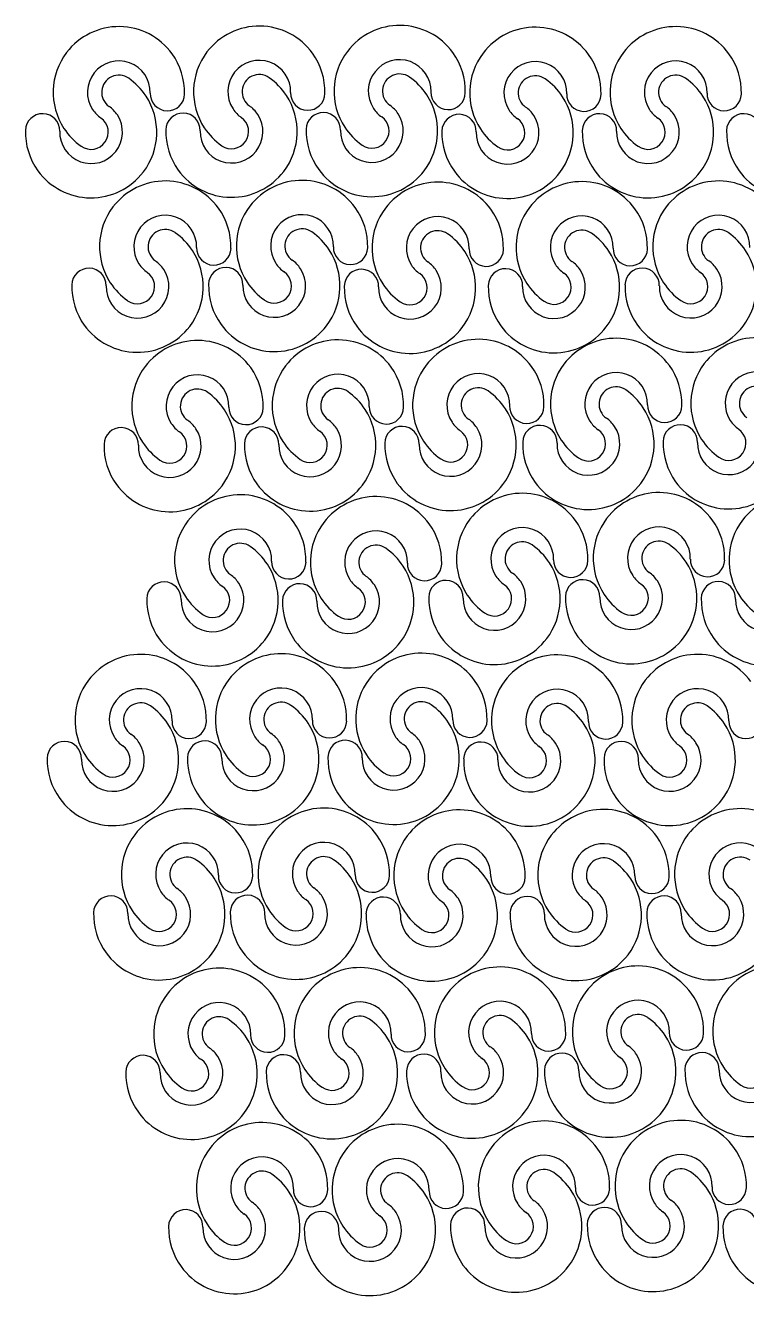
# Model space of a CAD drawing. Extents: x -435 to 1566, y -435 to 2166.
# Drawn here: x 198.8 to 290.7, y 1723.5 to 1885.3 of the extents above; entities that cross this region are included whole.
import ezdxf

# ---------------------------------------------------------------- set-up
doc = ezdxf.new("R2010")
doc.units = 0
doc.header["$MEASUREMENT"] = 0
doc.layers.add('LAYER_02', color=3, linetype='CONTINUOUS')

msp = doc.modelspace()

# ---------------------------------------------------------------- linework, layer by layer
at = {"layer": 'LAYER_02'}
for centre, radius, start, end in [((210.7, 1876.75), 8.37, 35.921, 142.7477), ((228.59, 1876.82), 8.37, 35.921, 142.7477), ((246.48, 1876.9), 8.37, 35.921, 142.7477), ((263.77, 1876.67), 8.37, 35.921, 142.7477), ((281.66, 1876.75), 8.37, 35.921, 142.7477), ((210.7, 1876.75), 8.37, 142.7477, 213.2491), ((210.7, 1876.75), 8.37, 358.5233, 35.921), ((228.59, 1876.82), 8.37, 142.7477, 213.2491), ((228.59, 1876.82), 8.37, 358.5233, 35.921), ((246.48, 1876.9), 8.37, 142.7477, 213.2491), ((246.48, 1876.9), 8.37, 358.5233, 35.921), ((263.77, 1876.67), 8.37, 142.7477, 213.2491), ((263.77, 1876.67), 8.37, 358.5233, 35.921), ((281.66, 1876.75), 8.37, 142.7477, 213.2491), ((281.66, 1876.75), 8.37, 358.5233, 35.921), ((210.7, 1876.75), 4, 358.5233, 213.2491), ((228.59, 1876.82), 4, 358.5233, 213.2491), ((246.48, 1876.9), 4, 358.5233, 213.2491), ((263.77, 1876.67), 4, 358.5233, 213.2491), ((281.66, 1876.75), 4, 358.5233, 213.2491), ((210.7, 1876.75), 2.19, 55.0883, 235.0883), ((207.16, 1871.68), 8.37, 33.2491, 55.0883), ((228.59, 1876.82), 2.19, 55.0883, 235.0883), ((225.05, 1871.75), 8.37, 33.2491, 55.0883), ((246.48, 1876.9), 2.19, 55.0883, 235.0883), ((242.94, 1871.83), 8.37, 33.2491, 55.0883), ((263.77, 1876.67), 2.19, 55.0883, 235.0883), ((260.23, 1871.6), 8.37, 33.2491, 55.0883), ((281.66, 1876.75), 2.19, 55.0883, 235.0883), ((278.12, 1871.68), 8.37, 33.2491, 55.0883), ((216.89, 1876.59), 2.19, 178.5233, 358.5233), ((225.05, 1871.75), 8.37, 322.7477, 33.2491), ((234.77, 1876.66), 2.19, 178.5233, 358.5233), ((242.94, 1871.83), 8.37, 322.7477, 33.2491), ((252.66, 1876.74), 2.19, 178.5233, 358.5233), ((269.96, 1876.51), 2.19, 178.5233, 358.5233), ((287.84, 1876.59), 2.19, 178.5233, 358.5233), ((207.16, 1871.68), 4, 33.2491, 55.0883), ((207.16, 1871.68), 8.37, 322.7477, 33.2491), ((225.05, 1871.75), 4, 33.2491, 55.0883), ((246.48, 1876.9), 4, 213.2491, 235.0883), ((242.94, 1871.83), 4, 33.2491, 55.0883), ((260.23, 1871.6), 4, 33.2491, 55.0883), ((260.23, 1871.6), 8.37, 322.7477, 33.2491), ((278.12, 1871.68), 4, 33.2491, 55.0883), ((278.12, 1871.68), 8.37, 322.7477, 33.2491), ((200.98, 1871.84), 2.19, 358.5233, 178.5233), ((207.16, 1871.68), 4, 178.5233, 33.2491), ((207.16, 1871.68), 2.19, 235.0883, 55.0883), ((210.7, 1876.75), 4, 213.2491, 235.0883), ((218.87, 1871.91), 2.19, 358.5233, 178.5233), ((225.05, 1871.75), 4, 178.5233, 33.2491), ((225.05, 1871.75), 2.19, 235.0883, 55.0883), ((228.59, 1876.82), 4, 213.2491, 235.0883), ((236.75, 1871.99), 2.19, 358.5233, 178.5233), ((242.94, 1871.83), 4, 178.5233, 33.2491), ((242.94, 1871.83), 2.19, 235.0883, 55.0883), ((254.05, 1871.76), 2.19, 358.5233, 178.5233), ((260.23, 1871.6), 4, 178.5233, 33.2491), ((260.23, 1871.6), 2.19, 235.0883, 55.0883), ((263.77, 1876.67), 4, 213.2491, 235.0883), ((271.94, 1871.84), 2.19, 358.5233, 178.5233), ((278.12, 1871.68), 4, 178.5233, 33.2491), ((278.12, 1871.68), 2.19, 235.0883, 55.0883), ((281.66, 1876.75), 4, 213.2491, 235.0883), ((290.32, 1871.84), 2.19, 358.5233, 178.5233), ((207.16, 1871.68), 8.37, 178.5233, 215.921), ((210.7, 1876.75), 8.37, 213.2491, 235.0883), ((225.05, 1871.75), 8.37, 178.5233, 215.921), ((228.59, 1876.82), 8.37, 213.2491, 235.0883), ((242.94, 1871.83), 8.37, 178.5233, 215.921), ((246.48, 1876.9), 8.37, 213.2491, 235.0883), ((260.23, 1871.6), 8.37, 178.5233, 215.921), ((263.77, 1876.67), 8.37, 213.2491, 235.0883), ((278.12, 1871.68), 8.37, 178.5233, 215.921), ((281.66, 1876.75), 8.37, 213.2491, 235.0883), ((296.51, 1871.68), 8.37, 178.5233, 215.921), ((207.16, 1871.68), 8.37, 215.921, 322.7477), ((225.05, 1871.75), 8.37, 215.921, 322.7477), ((242.94, 1871.83), 8.37, 215.921, 322.7477), ((260.23, 1871.6), 8.37, 215.921, 322.7477), ((278.12, 1871.68), 8.37, 215.921, 322.7477), ((296.51, 1871.68), 8.37, 215.921, 322.7477), ((216.61, 1857.09), 8.37, 35.921, 142.7477), ((234.04, 1857.17), 8.37, 35.921, 142.7477), ((251.33, 1856.94), 8.37, 35.921, 142.7477), ((269.68, 1857.01), 8.37, 35.921, 142.7477), ((287.11, 1857.09), 8.37, 35.921, 142.7477), ((216.61, 1857.09), 8.37, 142.7477, 213.2491), ((216.61, 1857.09), 8.37, 358.5233, 35.921), ((234.04, 1857.17), 8.37, 142.7477, 213.2491), ((234.04, 1857.17), 8.37, 358.5233, 35.921), ((251.33, 1856.94), 8.37, 142.7477, 213.2491), ((251.33, 1856.94), 8.37, 358.5233, 35.921), ((269.68, 1857.01), 8.37, 142.7477, 213.2491), ((269.68, 1857.01), 8.37, 358.5233, 35.921), ((287.11, 1857.09), 8.37, 142.7477, 213.2491), ((216.61, 1857.09), 4, 358.5233, 213.2491), ((234.04, 1857.17), 4, 358.5233, 213.2491), ((251.33, 1856.94), 4, 358.5233, 213.2491), ((269.68, 1857.01), 4, 358.5233, 213.2491), ((287.11, 1857.09), 4, 358.5233, 213.2491), ((216.61, 1857.09), 2.19, 55.0883, 235.0883), ((213.07, 1852.01), 8.37, 33.2491, 55.0883), ((234.04, 1857.17), 2.19, 55.0883, 235.0883), ((230.5, 1852.1), 8.37, 33.2491, 55.0883), ((251.33, 1856.94), 2.19, 55.0883, 235.0883), ((247.79, 1851.87), 8.37, 33.2491, 55.0883), ((269.68, 1857.01), 2.19, 55.0883, 235.0883), ((266.14, 1851.94), 8.37, 33.2491, 55.0883), ((287.11, 1857.09), 2.19, 55.0883, 235.0883), ((283.57, 1852.02), 8.37, 33.2491, 55.0883), ((222.8, 1856.93), 2.19, 178.5233, 358.5233), ((240.22, 1857.01), 2.19, 178.5233, 358.5233), ((275.87, 1856.85), 2.19, 178.5233, 358.5233), ((213.07, 1852.01), 4, 33.2491, 55.0883), ((213.07, 1852.01), 8.37, 322.7477, 33.2491), ((230.5, 1852.1), 4, 33.2491, 55.0883), ((230.5, 1852.1), 8.37, 322.7477, 33.2491), ((247.79, 1851.87), 8.37, 322.7477, 33.2491), ((257.52, 1856.78), 2.19, 178.5233, 358.5233), ((266.14, 1851.94), 8.37, 322.7477, 33.2491), ((283.57, 1852.02), 4, 33.2491, 55.0883), ((283.57, 1852.02), 8.37, 322.7477, 33.2491), ((206.89, 1852.17), 2.19, 358.5233, 178.5233), ((213.07, 1852.01), 4, 178.5233, 33.2491), ((213.07, 1852.01), 2.19, 235.0883, 55.0883), ((216.61, 1857.09), 4, 213.2491, 235.0883), ((224.31, 1852.26), 2.19, 358.5233, 178.5233), ((230.5, 1852.1), 4, 178.5233, 33.2491), ((230.5, 1852.1), 2.19, 235.0883, 55.0883), ((234.04, 1857.17), 4, 213.2491, 235.0883), ((241.61, 1852.03), 2.19, 358.5233, 178.5233), ((247.79, 1851.87), 4, 178.5233, 33.2491), ((247.79, 1851.87), 2.19, 235.0883, 55.0883), ((251.33, 1856.94), 4, 213.2491, 235.0883), ((247.79, 1851.87), 4, 33.2491, 55.0883), ((259.96, 1852.1), 2.19, 358.5233, 178.5233), ((266.14, 1851.94), 4, 178.5233, 33.2491), ((266.14, 1851.94), 2.19, 235.0883, 55.0883), ((269.68, 1857.01), 4, 213.2491, 235.0883), ((266.14, 1851.94), 4, 33.2491, 55.0883), ((277.38, 1852.18), 2.19, 358.5233, 178.5233), ((283.57, 1852.02), 4, 178.5233, 33.2491), ((283.57, 1852.02), 2.19, 235.0883, 55.0883), ((287.11, 1857.09), 4, 213.2491, 235.0883), ((213.07, 1852.01), 8.37, 178.5233, 215.921), ((216.61, 1857.09), 8.37, 213.2491, 235.0883), ((230.5, 1852.1), 8.37, 178.5233, 215.921), ((234.04, 1857.17), 8.37, 213.2491, 235.0883), ((247.79, 1851.87), 8.37, 178.5233, 215.921), ((251.33, 1856.94), 8.37, 213.2491, 235.0883), ((266.14, 1851.94), 8.37, 178.5233, 215.921), ((269.68, 1857.01), 8.37, 213.2491, 235.0883), ((283.57, 1852.02), 8.37, 178.5233, 215.921), ((287.11, 1857.09), 8.37, 213.2491, 235.0883), ((213.07, 1852.01), 8.37, 215.921, 322.7477), ((230.5, 1852.1), 8.37, 215.921, 322.7477), ((247.79, 1851.87), 8.37, 215.921, 322.7477), ((266.14, 1851.94), 8.37, 215.921, 322.7477), ((283.57, 1852.02), 8.37, 215.921, 322.7477), ((220.72, 1836.78), 8.37, 35.921, 142.7477), ((238.61, 1836.86), 8.37, 35.921, 142.7477), ((256.5, 1836.93), 8.37, 35.921, 142.7477), ((274.07, 1837.06), 8.37, 35.921, 142.7477), ((291.96, 1837.14), 8.37, 35.921, 142.7477), ((220.72, 1836.78), 8.37, 142.7477, 213.2491), ((220.72, 1836.78), 4, 358.5233, 213.2491), ((220.72, 1836.78), 8.37, 358.5233, 35.921), ((238.61, 1836.86), 8.37, 142.7477, 213.2491), ((238.61, 1836.86), 4, 358.5233, 213.2491), ((238.61, 1836.86), 8.37, 358.5233, 35.921), ((256.5, 1836.93), 8.37, 142.7477, 213.2491), ((256.5, 1836.93), 4, 358.5233, 213.2491), ((256.5, 1836.93), 8.37, 358.5233, 35.921), ((274.07, 1837.06), 8.37, 142.7477, 213.2491), ((274.07, 1837.06), 4, 358.5233, 213.2491), ((274.07, 1837.06), 8.37, 358.5233, 35.921), ((291.96, 1837.14), 8.37, 142.7477, 213.2491), ((291.96, 1837.14), 4, 358.5233, 213.2491), ((256.5, 1836.93), 2.19, 55.0883, 235.0883), ((274.07, 1837.06), 2.19, 55.0883, 235.0883), ((291.96, 1837.14), 2.19, 55.0883, 235.0883), ((220.72, 1836.78), 2.19, 55.0883, 235.0883), ((217.18, 1831.71), 8.37, 33.2491, 55.0883), ((238.61, 1836.86), 2.19, 55.0883, 235.0883), ((235.07, 1831.79), 8.37, 33.2491, 55.0883), ((252.96, 1831.86), 8.37, 33.2491, 55.0883), ((270.53, 1831.99), 8.37, 33.2491, 55.0883), ((217.18, 1831.71), 8.37, 322.7477, 33.2491), ((226.91, 1836.62), 2.19, 178.5233, 358.5233), ((235.07, 1831.79), 8.37, 322.7477, 33.2491), ((244.8, 1836.7), 2.19, 178.5233, 358.5233), ((252.96, 1831.86), 8.37, 322.7477, 33.2491), ((262.68, 1836.77), 2.19, 178.5233, 358.5233), ((270.53, 1831.99), 8.37, 322.7477, 33.2491), ((280.26, 1836.9), 2.19, 178.5233, 358.5233), ((220.72, 1836.78), 4, 213.2491, 235.0883), ((217.18, 1831.71), 4, 33.2491, 55.0883), ((238.61, 1836.86), 4, 213.2491, 235.0883), ((235.07, 1831.79), 4, 33.2491, 55.0883), ((256.5, 1836.93), 4, 213.2491, 235.0883), ((252.96, 1831.86), 4, 33.2491, 55.0883), ((264.35, 1832.15), 2.19, 358.5233, 178.5233), ((274.07, 1837.06), 4, 213.2491, 235.0883), ((270.53, 1831.99), 4, 33.2491, 55.0883), ((282.24, 1832.23), 2.19, 358.5233, 178.5233), ((288.42, 1832.07), 4, 178.5233, 33.2491), ((291.96, 1837.14), 4, 213.2491, 235.0883), ((211, 1831.87), 2.19, 358.5233, 178.5233), ((217.18, 1831.71), 4, 178.5233, 33.2491), ((217.18, 1831.71), 2.19, 235.0883, 55.0883), ((228.89, 1831.95), 2.19, 358.5233, 178.5233), ((235.07, 1831.79), 4, 178.5233, 33.2491), ((235.07, 1831.79), 2.19, 235.0883, 55.0883), ((246.77, 1832.02), 2.19, 358.5233, 178.5233), ((252.96, 1831.86), 4, 178.5233, 33.2491), ((252.96, 1831.86), 2.19, 235.0883, 55.0883), ((270.53, 1831.99), 4, 178.5233, 33.2491), ((270.53, 1831.99), 2.19, 235.0883, 55.0883), ((288.42, 1832.07), 2.19, 235.0883, 55.0883), ((217.18, 1831.71), 8.37, 178.5233, 215.921), ((220.72, 1836.78), 8.37, 213.2491, 235.0883), ((235.07, 1831.79), 8.37, 178.5233, 215.921), ((238.61, 1836.86), 8.37, 213.2491, 235.0883), ((252.96, 1831.86), 8.37, 178.5233, 215.921), ((256.5, 1836.93), 8.37, 213.2491, 235.0883), ((270.53, 1831.99), 8.37, 178.5233, 215.921), ((274.07, 1837.06), 8.37, 213.2491, 235.0883), ((288.42, 1832.07), 8.37, 178.5233, 215.921), ((291.96, 1837.14), 8.37, 213.2491, 235.0883), ((217.18, 1831.71), 8.37, 215.921, 322.7477), ((235.07, 1831.79), 8.37, 215.921, 322.7477), ((252.96, 1831.86), 8.37, 215.921, 322.7477), ((270.53, 1831.99), 8.37, 215.921, 322.7477), ((288.42, 1832.07), 8.37, 215.921, 322.7477), ((226.17, 1817.13), 8.37, 35.921, 142.7477), ((243.47, 1816.9), 8.37, 35.921, 142.7477), ((262.1, 1817.32), 8.37, 35.921, 142.7477), ((279.52, 1817.41), 8.37, 35.921, 142.7477), ((296.82, 1817.18), 8.37, 35.921, 142.7477), ((226.17, 1817.13), 8.37, 142.7477, 213.2491), ((226.17, 1817.13), 8.37, 358.5233, 35.921), ((243.47, 1816.9), 8.37, 142.7477, 213.2491), ((243.47, 1816.9), 8.37, 358.5233, 35.921), ((262.1, 1817.32), 8.37, 142.7477, 213.2491), ((262.1, 1817.32), 4, 358.5233, 213.2491), ((262.1, 1817.32), 8.37, 358.5233, 35.921), ((279.52, 1817.41), 8.37, 142.7477, 213.2491), ((279.52, 1817.41), 4, 358.5233, 213.2491), ((279.52, 1817.41), 8.37, 358.5233, 35.921), ((296.82, 1817.18), 8.37, 142.7477, 213.2491), ((226.17, 1817.13), 4, 358.5233, 213.2491), ((243.47, 1816.9), 4, 358.5233, 213.2491), ((226.17, 1817.13), 2.19, 55.0883, 235.0883), ((222.63, 1812.06), 8.37, 33.2491, 55.0883), ((243.47, 1816.9), 2.19, 55.0883, 235.0883), ((239.92, 1811.83), 8.37, 33.2491, 55.0883), ((262.1, 1817.32), 2.19, 55.0883, 235.0883), ((258.56, 1812.25), 8.37, 33.2491, 55.0883), ((279.52, 1817.41), 2.19, 55.0883, 235.0883), ((275.98, 1812.34), 8.37, 33.2491, 55.0883), ((222.63, 1812.06), 8.37, 322.7477, 33.2491), ((232.36, 1816.97), 2.19, 178.5233, 358.5233), ((249.65, 1816.74), 2.19, 178.5233, 358.5233), ((258.56, 1812.25), 8.37, 322.7477, 33.2491), ((268.28, 1817.17), 2.19, 178.5233, 358.5233), ((275.98, 1812.34), 8.37, 322.7477, 33.2491), ((285.71, 1817.25), 2.19, 178.5233, 358.5233), ((226.17, 1817.13), 4, 213.2491, 235.0883), ((222.63, 1812.06), 4, 33.2491, 55.0883), ((239.92, 1811.83), 4, 33.2491, 55.0883), ((239.92, 1811.83), 8.37, 322.7477, 33.2491), ((262.1, 1817.32), 4, 213.2491, 235.0883), ((258.56, 1812.25), 4, 33.2491, 55.0883), ((279.52, 1817.41), 4, 213.2491, 235.0883), ((275.98, 1812.34), 4, 33.2491, 55.0883), ((216.45, 1812.22), 2.19, 358.5233, 178.5233), ((222.63, 1812.06), 4, 178.5233, 33.2491), ((222.63, 1812.06), 2.19, 235.0883, 55.0883), ((233.74, 1811.99), 2.19, 358.5233, 178.5233), ((239.92, 1811.83), 4, 178.5233, 33.2491), ((239.92, 1811.83), 2.19, 235.0883, 55.0883), ((243.47, 1816.9), 4, 213.2491, 235.0883), ((252.37, 1812.41), 2.19, 358.5233, 178.5233), ((258.56, 1812.25), 4, 178.5233, 33.2491), ((258.56, 1812.25), 2.19, 235.0883, 55.0883), ((269.8, 1812.5), 2.19, 358.5233, 178.5233), ((275.98, 1812.34), 4, 178.5233, 33.2491), ((275.98, 1812.34), 2.19, 235.0883, 55.0883), ((287.09, 1812.27), 2.19, 358.5233, 178.5233), ((293.28, 1812.11), 4, 178.5233, 33.2491), ((222.63, 1812.06), 8.37, 178.5233, 215.921), ((226.17, 1817.13), 8.37, 213.2491, 235.0883), ((239.92, 1811.83), 8.37, 178.5233, 215.921), ((243.47, 1816.9), 8.37, 213.2491, 235.0883), ((258.56, 1812.25), 8.37, 178.5233, 215.921), ((262.1, 1817.32), 8.37, 213.2491, 235.0883), ((275.98, 1812.34), 8.37, 178.5233, 215.921), ((279.52, 1817.41), 8.37, 213.2491, 235.0883), ((293.28, 1812.11), 8.37, 178.5233, 215.921), ((296.82, 1817.18), 8.37, 213.2491, 235.0883), ((222.63, 1812.06), 8.37, 215.921, 322.7477), ((239.92, 1811.83), 8.37, 215.921, 322.7477), ((258.56, 1812.25), 8.37, 215.921, 322.7477), ((275.98, 1812.34), 8.37, 215.921, 322.7477), ((293.28, 1812.11), 8.37, 215.921, 322.7477), ((213.48, 1796.81), 8.37, 35.921, 142.7477), ((231.36, 1796.89), 8.37, 35.921, 142.7477), ((249.25, 1796.96), 8.37, 35.921, 142.7477), ((284.44, 1796.81), 8.37, 35.921, 142.7477), ((266.55, 1796.74), 8.37, 35.921, 142.7477), ((231.36, 1796.89), 8.37, 142.7477, 213.2491), ((249.25, 1796.96), 8.37, 142.7477, 213.2491), ((213.48, 1796.81), 8.37, 142.7477, 213.2491), ((213.48, 1796.81), 4, 358.5233, 213.2491), ((213.48, 1796.81), 8.37, 358.5233, 35.921), ((231.36, 1796.89), 4, 358.5233, 213.2491), ((231.36, 1796.89), 8.37, 358.5233, 35.921), ((249.25, 1796.96), 4, 358.5233, 213.2491), ((249.25, 1796.96), 8.37, 358.5233, 35.921), ((266.55, 1796.74), 8.37, 142.7477, 213.2491), ((266.55, 1796.74), 4, 358.5233, 213.2491), ((266.55, 1796.74), 8.37, 358.5233, 35.921), ((284.44, 1796.81), 8.37, 142.7477, 213.2491), ((284.44, 1796.81), 4, 358.5233, 213.2491), ((213.48, 1796.81), 2.19, 55.0883, 235.0883), ((231.36, 1796.89), 2.19, 55.0883, 235.0883), ((227.82, 1791.82), 8.37, 33.2491, 55.0883), ((249.25, 1796.96), 2.19, 55.0883, 235.0883), ((245.71, 1791.89), 8.37, 33.2491, 55.0883), ((266.55, 1796.74), 2.19, 55.0883, 235.0883), ((284.44, 1796.81), 2.19, 55.0883, 235.0883), ((209.94, 1791.74), 8.37, 33.2491, 55.0883), ((263.01, 1791.66), 8.37, 33.2491, 55.0883), ((280.89, 1791.74), 8.37, 33.2491, 55.0883), ((209.94, 1791.74), 8.37, 322.7477, 33.2491), ((219.66, 1796.65), 2.19, 178.5233, 358.5233), ((227.82, 1791.82), 8.37, 322.7477, 33.2491), ((237.55, 1796.73), 2.19, 178.5233, 358.5233), ((245.71, 1791.89), 8.37, 322.7477, 33.2491), ((255.44, 1796.8), 2.19, 178.5233, 358.5233), ((263.01, 1791.66), 8.37, 322.7477, 33.2491), ((272.73, 1796.58), 2.19, 178.5233, 358.5233), ((280.89, 1791.74), 8.37, 322.7477, 33.2491), ((290.62, 1796.65), 2.19, 178.5233, 358.5233), ((203.75, 1791.9), 2.19, 358.5233, 178.5233), ((209.94, 1791.74), 4, 178.5233, 33.2491), ((213.48, 1796.81), 4, 213.2491, 235.0883), ((209.94, 1791.74), 4, 33.2491, 55.0883), ((221.64, 1791.97), 2.19, 358.5233, 178.5233), ((227.82, 1791.82), 4, 178.5233, 33.2491), ((231.36, 1796.89), 4, 213.2491, 235.0883), ((227.82, 1791.82), 4, 33.2491, 55.0883), ((239.53, 1792.05), 2.19, 358.5233, 178.5233), ((245.71, 1791.89), 4, 178.5233, 33.2491), ((249.25, 1796.96), 4, 213.2491, 235.0883), ((245.71, 1791.89), 4, 33.2491, 55.0883), ((256.82, 1791.82), 2.19, 358.5233, 178.5233), ((263.01, 1791.66), 4, 178.5233, 33.2491), ((266.55, 1796.74), 4, 213.2491, 235.0883), ((263.01, 1791.66), 4, 33.2491, 55.0883), ((274.71, 1791.9), 2.19, 358.5233, 178.5233), ((280.89, 1791.74), 4, 178.5233, 33.2491), ((284.44, 1796.81), 4, 213.2491, 235.0883), ((280.89, 1791.74), 4, 33.2491, 55.0883), ((213.48, 1796.81), 8.37, 213.2491, 235.0883), ((209.94, 1791.74), 2.19, 235.0883, 55.0883), ((231.36, 1796.89), 8.37, 213.2491, 235.0883), ((227.82, 1791.82), 2.19, 235.0883, 55.0883), ((249.25, 1796.96), 8.37, 213.2491, 235.0883), ((245.71, 1791.89), 2.19, 235.0883, 55.0883), ((263.01, 1791.66), 2.19, 235.0883, 55.0883), ((284.44, 1796.81), 8.37, 213.2491, 235.0883), ((280.89, 1791.74), 2.19, 235.0883, 55.0883), ((209.94, 1791.74), 8.37, 178.5233, 215.921), ((227.82, 1791.82), 8.37, 178.5233, 215.921), ((245.71, 1791.89), 8.37, 178.5233, 215.921), ((263.01, 1791.66), 8.37, 178.5233, 215.921), ((266.55, 1796.74), 8.37, 213.2491, 235.0883), ((280.89, 1791.74), 8.37, 178.5233, 215.921), ((209.94, 1791.74), 8.37, 215.921, 322.7477), ((227.82, 1791.82), 8.37, 215.921, 322.7477), ((245.71, 1791.89), 8.37, 215.921, 322.7477), ((263.01, 1791.66), 8.37, 215.921, 322.7477), ((280.89, 1791.74), 8.37, 215.921, 322.7477), ((219.39, 1777.15), 8.37, 35.921, 142.7477), ((236.81, 1777.23), 8.37, 35.921, 142.7477), ((254.11, 1777.01), 8.37, 35.921, 142.7477), ((272.46, 1777.07), 8.37, 35.921, 142.7477), ((289.88, 1777.16), 8.37, 35.921, 142.7477), ((219.39, 1777.15), 8.37, 142.7477, 213.2491), ((219.39, 1777.15), 4, 358.5233, 213.2491), ((219.39, 1777.15), 8.37, 358.5233, 35.921), ((236.81, 1777.23), 8.37, 142.7477, 213.2491), ((236.81, 1777.23), 4, 358.5233, 213.2491), ((236.81, 1777.23), 8.37, 358.5233, 35.921), ((254.11, 1777.01), 8.37, 142.7477, 213.2491), ((254.11, 1777.01), 4, 358.5233, 213.2491), ((254.11, 1777.01), 8.37, 358.5233, 35.921), ((272.46, 1777.07), 8.37, 142.7477, 213.2491), ((272.46, 1777.07), 4, 358.5233, 213.2491), ((272.46, 1777.07), 8.37, 358.5233, 35.921), ((289.88, 1777.16), 8.37, 142.7477, 213.2491), ((289.88, 1777.16), 4, 358.5233, 213.2491), ((219.39, 1777.15), 2.19, 55.0883, 235.0883), ((236.81, 1777.23), 2.19, 55.0883, 235.0883), ((272.46, 1777.07), 2.19, 55.0883, 235.0883), ((289.88, 1777.16), 2.19, 55.0883, 235.0883), ((215.85, 1772.08), 8.37, 33.2491, 55.0883), ((233.27, 1772.16), 8.37, 33.2491, 55.0883), ((254.11, 1777.01), 2.19, 55.0883, 235.0883), ((250.57, 1771.93), 8.37, 33.2491, 55.0883), ((268.92, 1772), 8.37, 33.2491, 55.0883), ((215.85, 1772.08), 8.37, 322.7477, 33.2491), ((225.57, 1776.99), 2.19, 178.5233, 358.5233), ((233.27, 1772.16), 8.37, 322.7477, 33.2491), ((243, 1777.07), 2.19, 178.5233, 358.5233), ((250.57, 1771.93), 8.37, 322.7477, 33.2491), ((260.29, 1776.85), 2.19, 178.5233, 358.5233), ((268.92, 1772), 8.37, 322.7477, 33.2491), ((278.64, 1776.91), 2.19, 178.5233, 358.5233), ((209.66, 1772.24), 2.19, 358.5233, 178.5233), ((219.39, 1777.15), 4, 213.2491, 235.0883), ((215.85, 1772.08), 4, 33.2491, 55.0883), ((227.09, 1772.32), 2.19, 358.5233, 178.5233), ((236.81, 1777.23), 4, 213.2491, 235.0883), ((233.27, 1772.16), 4, 33.2491, 55.0883), ((254.11, 1777.01), 4, 213.2491, 235.0883), ((250.57, 1771.93), 4, 33.2491, 55.0883), ((272.46, 1777.07), 4, 213.2491, 235.0883), ((268.92, 1772), 4, 33.2491, 55.0883), ((280.16, 1772.24), 2.19, 358.5233, 178.5233), ((289.88, 1777.16), 4, 213.2491, 235.0883), ((286.34, 1772.09), 4, 33.2491, 55.0883), ((215.85, 1772.08), 4, 178.5233, 33.2491), ((215.85, 1772.08), 2.19, 235.0883, 55.0883), ((233.27, 1772.16), 4, 178.5233, 33.2491), ((233.27, 1772.16), 2.19, 235.0883, 55.0883), ((244.38, 1772.09), 2.19, 358.5233, 178.5233), ((250.57, 1771.93), 4, 178.5233, 33.2491), ((250.57, 1771.93), 2.19, 235.0883, 55.0883), ((262.73, 1772.16), 2.19, 358.5233, 178.5233), ((268.92, 1772), 4, 178.5233, 33.2491), ((268.92, 1772), 2.19, 235.0883, 55.0883), ((286.34, 1772.09), 4, 178.5233, 33.2491), ((286.34, 1772.09), 2.19, 235.0883, 55.0883), ((215.85, 1772.08), 8.37, 178.5233, 215.921), ((219.39, 1777.15), 8.37, 213.2491, 235.0883), ((233.27, 1772.16), 8.37, 178.5233, 215.921), ((236.81, 1777.23), 8.37, 213.2491, 235.0883), ((250.57, 1771.93), 8.37, 178.5233, 215.921), ((254.11, 1777.01), 8.37, 213.2491, 235.0883), ((268.92, 1772), 8.37, 178.5233, 215.921), ((272.46, 1777.07), 8.37, 213.2491, 235.0883), ((286.34, 1772.09), 8.37, 178.5233, 215.921), ((289.88, 1777.16), 8.37, 213.2491, 235.0883), ((215.85, 1772.08), 8.37, 215.921, 322.7477), ((233.27, 1772.16), 8.37, 215.921, 322.7477), ((250.57, 1771.93), 8.37, 215.921, 322.7477), ((268.92, 1772), 8.37, 215.921, 322.7477), ((286.34, 1772.09), 8.37, 215.921, 322.7477), ((223.5, 1756.85), 8.37, 35.921, 142.7477), ((241.39, 1756.92), 8.37, 35.921, 142.7477), ((259.27, 1757), 8.37, 35.921, 142.7477), ((276.85, 1757.13), 8.37, 35.921, 142.7477), ((294.74, 1757.2), 8.37, 35.921, 142.7477), ((223.5, 1756.85), 8.37, 142.7477, 213.2491), ((223.5, 1756.85), 8.37, 358.5233, 35.921), ((241.39, 1756.92), 8.37, 142.7477, 213.2491), ((241.39, 1756.92), 8.37, 358.5233, 35.921), ((259.27, 1757), 8.37, 142.7477, 213.2491), ((259.27, 1757), 8.37, 358.5233, 35.921), ((276.85, 1757.13), 8.37, 142.7477, 213.2491), ((276.85, 1757.13), 8.37, 358.5233, 35.921), ((294.74, 1757.2), 8.37, 142.7477, 213.2491), ((223.5, 1756.85), 4, 358.5233, 213.2491), ((241.39, 1756.92), 4, 358.5233, 213.2491), ((259.27, 1757), 4, 358.5233, 213.2491), ((276.85, 1757.13), 4, 358.5233, 213.2491), ((223.5, 1756.85), 2.19, 55.0883, 235.0883), ((219.96, 1751.77), 8.37, 33.2491, 55.0883), ((241.39, 1756.92), 2.19, 55.0883, 235.0883), ((237.85, 1751.85), 8.37, 33.2491, 55.0883), ((259.27, 1757), 2.19, 55.0883, 235.0883), ((255.73, 1751.93), 8.37, 33.2491, 55.0883), ((276.85, 1757.13), 2.19, 55.0883, 235.0883), ((273.31, 1752.05), 8.37, 33.2491, 55.0883), ((229.68, 1756.69), 2.19, 178.5233, 358.5233), ((247.57, 1756.76), 2.19, 178.5233, 358.5233), ((265.46, 1756.84), 2.19, 178.5233, 358.5233), ((273.31, 1752.05), 8.37, 322.7477, 33.2491), ((283.03, 1756.97), 2.19, 178.5233, 358.5233), ((219.96, 1751.77), 4, 33.2491, 55.0883), ((219.96, 1751.77), 8.37, 322.7477, 33.2491), ((237.85, 1751.85), 4, 33.2491, 55.0883), ((237.85, 1751.85), 8.37, 322.7477, 33.2491), ((255.73, 1751.93), 4, 33.2491, 55.0883), ((255.73, 1751.93), 8.37, 322.7477, 33.2491), ((273.31, 1752.05), 4, 33.2491, 55.0883), ((213.77, 1751.93), 2.19, 358.5233, 178.5233), ((219.96, 1751.77), 4, 178.5233, 33.2491), ((219.96, 1751.77), 2.19, 235.0883, 55.0883), ((223.5, 1756.85), 4, 213.2491, 235.0883), ((231.66, 1752.01), 2.19, 358.5233, 178.5233), ((237.85, 1751.85), 4, 178.5233, 33.2491), ((237.85, 1751.85), 2.19, 235.0883, 55.0883), ((241.39, 1756.92), 4, 213.2491, 235.0883), ((249.55, 1752.08), 2.19, 358.5233, 178.5233), ((255.73, 1751.93), 4, 178.5233, 33.2491), ((255.73, 1751.93), 2.19, 235.0883, 55.0883), ((259.27, 1757), 4, 213.2491, 235.0883), ((267.13, 1752.21), 2.19, 358.5233, 178.5233), ((273.31, 1752.05), 4, 178.5233, 33.2491), ((273.31, 1752.05), 2.19, 235.0883, 55.0883), ((276.85, 1757.13), 4, 213.2491, 235.0883), ((285.01, 1752.29), 2.19, 358.5233, 178.5233), ((291.2, 1752.13), 4, 178.5233, 33.2491), ((291.2, 1752.13), 2.19, 235.0883, 55.0883), ((219.96, 1751.77), 8.37, 178.5233, 215.921), ((223.5, 1756.85), 8.37, 213.2491, 235.0883), ((237.85, 1751.85), 8.37, 178.5233, 215.921), ((241.39, 1756.92), 8.37, 213.2491, 235.0883), ((255.73, 1751.93), 8.37, 178.5233, 215.921), ((259.27, 1757), 8.37, 213.2491, 235.0883), ((273.31, 1752.05), 8.37, 178.5233, 215.921), ((276.85, 1757.13), 8.37, 213.2491, 235.0883), ((291.2, 1752.13), 8.37, 178.5233, 215.921), ((294.74, 1757.2), 8.37, 213.2491, 235.0883), ((237.85, 1751.85), 8.37, 215.921, 322.7477), ((255.73, 1751.93), 8.37, 215.921, 322.7477), ((273.31, 1752.05), 8.37, 215.921, 322.7477), ((291.2, 1752.13), 8.37, 215.921, 322.7477), ((219.96, 1751.77), 8.37, 215.921, 322.7477), ((228.95, 1737.19), 8.37, 35.921, 142.7477), ((246.24, 1736.97), 8.37, 35.921, 142.7477), ((264.87, 1737.39), 8.37, 35.921, 142.7477), ((282.3, 1737.47), 8.37, 35.921, 142.7477), ((228.95, 1737.19), 8.37, 142.7477, 213.2491), ((228.95, 1737.19), 8.37, 358.5233, 35.921), ((264.87, 1737.39), 8.37, 142.7477, 213.2491), ((264.87, 1737.39), 8.37, 358.5233, 35.921), ((282.3, 1737.47), 8.37, 142.7477, 213.2491), ((282.3, 1737.47), 8.37, 358.5233, 35.921), ((228.95, 1737.19), 4, 358.5233, 213.2491), ((246.24, 1736.97), 8.37, 142.7477, 213.2491), ((246.24, 1736.97), 4, 358.5233, 213.2491), ((246.24, 1736.97), 8.37, 358.5233, 35.921), ((264.87, 1737.39), 4, 358.5233, 213.2491), ((282.3, 1737.47), 4, 358.5233, 213.2491), ((228.95, 1737.19), 2.19, 55.0883, 235.0883), ((225.41, 1732.12), 8.37, 33.2491, 55.0883), ((246.24, 1736.97), 2.19, 55.0883, 235.0883), ((264.87, 1737.39), 2.19, 55.0883, 235.0883), ((261.33, 1732.32), 8.37, 33.2491, 55.0883), ((282.3, 1737.47), 2.19, 55.0883, 235.0883), ((278.76, 1732.4), 8.37, 33.2491, 55.0883), ((242.7, 1731.89), 8.37, 33.2491, 55.0883), ((271.06, 1737.23), 2.19, 178.5233, 358.5233), ((288.48, 1737.31), 2.19, 178.5233, 358.5233), ((225.41, 1732.12), 8.37, 322.7477, 33.2491), ((235.13, 1737.03), 2.19, 178.5233, 358.5233), ((242.7, 1731.89), 8.37, 322.7477, 33.2491), ((252.42, 1736.81), 2.19, 178.5233, 358.5233), ((261.33, 1732.32), 4, 33.2491, 55.0883), ((261.33, 1732.32), 8.37, 322.7477, 33.2491), ((278.76, 1732.4), 4, 33.2491, 55.0883), ((278.76, 1732.4), 8.37, 322.7477, 33.2491), ((219.22, 1732.28), 2.19, 358.5233, 178.5233), ((225.41, 1732.12), 4, 178.5233, 33.2491), ((228.95, 1737.19), 4, 213.2491, 235.0883), ((225.41, 1732.12), 4, 33.2491, 55.0883), ((236.52, 1732.05), 2.19, 358.5233, 178.5233), ((242.7, 1731.89), 4, 178.5233, 33.2491), ((246.24, 1736.97), 4, 213.2491, 235.0883), ((242.7, 1731.89), 4, 33.2491, 55.0883), ((255.15, 1732.48), 2.19, 358.5233, 178.5233), ((261.33, 1732.32), 4, 178.5233, 33.2491), ((261.33, 1732.32), 2.19, 235.0883, 55.0883), ((264.87, 1737.39), 4, 213.2491, 235.0883), ((272.57, 1732.56), 2.19, 358.5233, 178.5233), ((278.76, 1732.4), 4, 178.5233, 33.2491), ((278.76, 1732.4), 2.19, 235.0883, 55.0883), ((282.3, 1737.47), 4, 213.2491, 235.0883), ((289.87, 1732.33), 2.19, 358.5233, 178.5233), ((228.95, 1737.19), 8.37, 213.2491, 235.0883), ((225.41, 1732.12), 2.19, 235.0883, 55.0883), ((246.24, 1736.97), 8.37, 213.2491, 235.0883), ((242.7, 1731.89), 2.19, 235.0883, 55.0883), ((261.33, 1732.32), 8.37, 178.5233, 215.921), ((264.87, 1737.39), 8.37, 213.2491, 235.0883), ((278.76, 1732.4), 8.37, 178.5233, 215.921), ((282.3, 1737.47), 8.37, 213.2491, 235.0883), ((296.05, 1732.17), 8.37, 178.5233, 215.921), ((225.41, 1732.12), 8.37, 178.5233, 215.921), ((242.7, 1731.89), 8.37, 178.5233, 215.921), ((225.41, 1732.12), 8.37, 215.921, 322.7477), ((242.7, 1731.89), 8.37, 215.921, 322.7477), ((261.33, 1732.32), 8.37, 215.921, 322.7477), ((278.76, 1732.4), 8.37, 215.921, 322.7477), ((296.05, 1732.17), 8.37, 215.921, 322.7477)]:
    msp.add_arc(centre, radius, start, end, dxfattribs=at)

doc.saveas('drawing.dxf')
